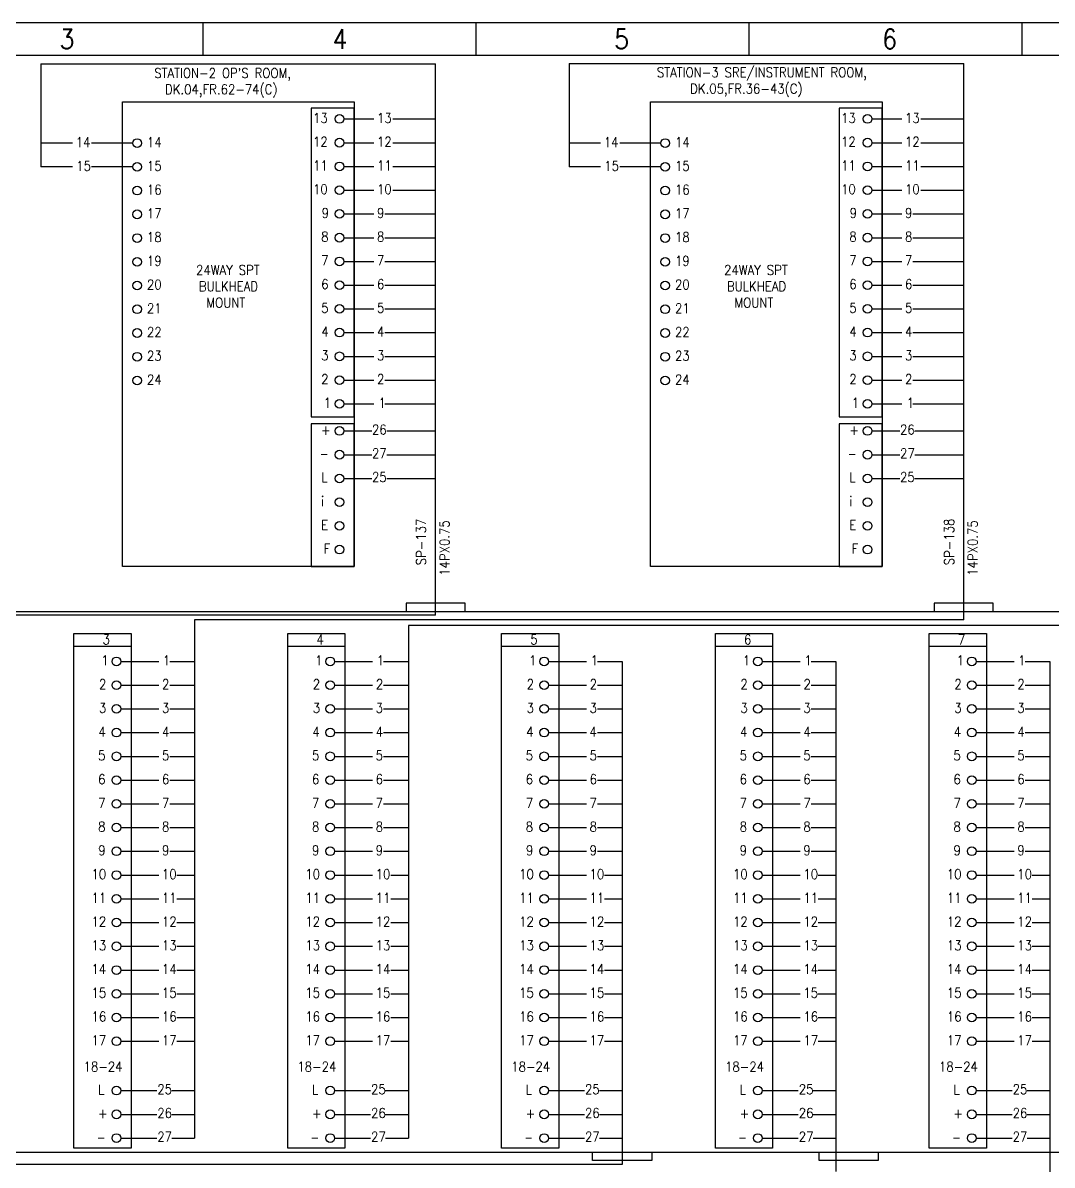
# Model space of a CAD drawing. Header units: inches. Extents: x 36 to 5114, y 9 to 306.
# Drawn here: x 4349.7 to 4508.1, y 113.2 to 288.8 of the extents above; entities that cross this region are included whole.
import ezdxf

# ---------------------------------------------------------------- set-up
doc = ezdxf.new("R2010")
doc.units = ezdxf.units.IN
doc.header["$MEASUREMENT"] = 0
doc.layers.add('Border', color=6, linetype='Continuous')
doc.layers.add('TITLE', color=7, linetype='Continuous')
doc.layers.add('CON-050', color=3, linetype='Continuous', lineweight=50)
doc.styles.add('ROMANS', font='simplex.shx', dxfattribs={"width": 0.88})

# ---------------------------------------------------------------- blocks, each defined once
blk = doc.blocks.new('A3_BORDER')
at = {"linetype": 'Continuous'}
for p, q in [((173, 264.65), (173, 259.65)), ((215, 264.65), (215, 259.65)), ((257, 264.65), (257, 259.65))]:
    blk.add_line(p, q, dxfattribs=at)
at = {"layer": 'Border', "color": 7}
blk.add_lwpolyline([(0, 2.15), (384, 2.15), (384, 264.65), (0, 264.65)], close=True, dxfattribs=at)
at = {"layer": 'Border', "color": 6}
blk.add_lwpolyline([(5, 7.15), (379, 7.15), (379, 259.65), (5, 259.65)], close=True, dxfattribs=at)
at = {"layer": 'TITLE', "color": 7}
blk.add_line((131, 264.65), (131, 259.75), dxfattribs=at)
at = {"layer": 'TITLE', "color": 7, "style": 'ROMANS', "width": 0.88}
for s, p in [('3', (108.96, 260.65)), ('4', (150.96, 260.65)), ('5', (194.28, 260.65)), ('6', (235.51, 260.65))]:
    blk.add_text(s, height=3, dxfattribs=at).set_placement(p)

msp = doc.modelspace()

# ---------------------------------------------------------------- linework, layer by layer
for p, q in [((4352.51, 282.52), (4352.51, 266.7)), ((4352.51, 282.52), (4413.22, 282.52)), ((4413.22, 197.76), (4413.22, 282.52)), ((4433.74, 282.58), (4433.74, 266.7)), ((4433.74, 282.58), (4494.45, 282.58)), ((4494.45, 197.05), (4494.45, 282.58)), ((4413.22, 197.76), (4343.23, 197.76)), ((4494.45, 197.05), (4376.12, 197.05)), ((4376.12, 197.05), (4376.12, 117.34)), ((4409.02, 196.14), (4409.02, 117.34)), ((4573.64, 196.14), (4409.02, 196.14)), ((4357.58, 192.99), (4366.37, 192.99)), ((4390.47, 192.99), (4399.27, 192.99)), ((4423.36, 192.99), (4432.16, 192.99)), ((4456.26, 192.99), (4465.05, 192.99)), ((4489.15, 192.99), (4497.95, 192.99)), ((4441.91, 190.64), (4441.91, 113.26)), ((4474.8, 190.64), (4474.8, 112.19)), ((4507.69, 190.64), (4507.69, 43.96)), ((4441.91, 113.26), (4337.04, 113.26))]:
    msp.add_line(p, q)
for points in [[(4365.04, 276.69), (4400.69, 276.69), (4400.69, 205.22), (4365.04, 205.22)], [(4446.27, 276.69), (4481.92, 276.69), (4481.92, 205.22), (4446.27, 205.22)], [(4400.69, 275.72), (4394.07, 275.72), (4394.07, 228.25), (4400.69, 228.25)], [(4481.92, 275.72), (4475.3, 275.72), (4475.3, 228.25), (4481.92, 228.25)], [(4400.69, 227.17), (4394.07, 227.17), (4394.07, 205.22), (4400.69, 205.22)], [(4481.92, 227.17), (4475.3, 227.17), (4475.3, 205.22), (4481.92, 205.22)], [(4357.58, 194.91), (4366.37, 194.91), (4366.37, 115.77), (4357.58, 115.77)], [(4390.48, 194.91), (4399.27, 194.91), (4399.27, 115.77), (4390.47, 115.77)], [(4423.36, 194.91), (4432.16, 194.91), (4432.16, 115.77), (4423.36, 115.77)], [(4456.26, 194.91), (4465.05, 194.91), (4465.05, 115.77), (4456.26, 115.77)], [(4489.15, 194.91), (4497.95, 194.91), (4497.95, 115.77), (4489.15, 115.77)]]:
    msp.add_lwpolyline(points, close=True)
for points in [[(4417.77, 198.33), (4417.77, 199.59), (4408.67, 199.59), (4408.67, 198.33)], [(4499, 198.33), (4499, 199.59), (4489.9, 199.59), (4489.9, 198.33)], [(4607.48, 115.14), (4267.21, 115.14), (4267.21, 198.33), (4608, 198.33)], [(4446.46, 115.14), (4446.46, 113.88), (4437.36, 113.88), (4437.36, 115.14)], [(4481.29, 115.14), (4481.29, 113.88), (4472.19, 113.88), (4472.19, 115.14)]]:
    msp.add_lwpolyline(points)
for centre in [(4398.43, 274.06), (4479.66, 274.06), (4367.3, 270.35), (4398.43, 270.41), (4448.53, 270.35), (4479.66, 270.41), (4367.3, 266.7), (4398.43, 266.76), (4448.53, 266.7), (4479.66, 266.76), (4367.3, 263.04), (4398.43, 263.11), (4448.53, 263.04), (4479.66, 263.11), (4367.3, 259.39), (4398.43, 259.46), (4448.53, 259.39), (4479.66, 259.46), (4398.43, 255.8), (4479.66, 255.8), (4367.3, 255.74), (4448.53, 255.74), (4367.3, 252.09), (4398.43, 252.15), (4448.53, 252.09), (4479.66, 252.15), (4367.3, 248.44), (4398.43, 248.5), (4448.53, 248.44), (4479.66, 248.5), (4367.3, 244.79), (4398.43, 244.85), (4448.53, 244.79), (4479.66, 244.85), (4367.3, 241.14), (4398.43, 241.2), (4448.53, 241.14), (4479.66, 241.2), (4367.3, 237.49), (4398.43, 237.55), (4448.53, 237.49), (4479.66, 237.55), (4367.3, 233.84), (4398.43, 233.9), (4448.53, 233.84), (4479.66, 233.9), (4398.43, 230.25), (4479.66, 230.25), (4398.43, 226.08), (4479.66, 226.08), (4398.43, 222.43), (4479.66, 222.43), (4398.43, 218.78), (4479.66, 218.78), (4398.43, 215.13), (4479.66, 215.13), (4398.43, 211.48), (4479.66, 211.48), (4398.43, 207.83), (4479.66, 207.83), (4364.11, 190.64), (4397.01, 190.64), (4429.9, 190.64), (4462.79, 190.64), (4495.68, 190.64), (4364.11, 186.99), (4397.01, 186.99), (4429.9, 186.99), (4462.79, 186.99), (4495.68, 186.99), (4364.11, 183.34), (4397.01, 183.34), (4429.9, 183.34), (4462.79, 183.34), (4495.68, 183.34), (4364.11, 179.69), (4397.01, 179.69), (4429.9, 179.69), (4462.79, 179.69), (4495.68, 179.69), (4364.11, 176.04), (4397.01, 176.04), (4429.9, 176.04), (4462.79, 176.04), (4495.68, 176.04), (4364.11, 172.39), (4397.01, 172.39), (4429.9, 172.39), (4462.79, 172.39), (4495.68, 172.39), (4364.11, 168.74), (4397.01, 168.74), (4429.9, 168.74), (4462.79, 168.74), (4495.68, 168.74), (4364.11, 165.09), (4397.01, 165.09), (4429.9, 165.09), (4462.79, 165.09), (4495.68, 165.09), (4364.11, 161.44), (4397.01, 161.44), (4429.9, 161.44), (4462.79, 161.44), (4495.68, 161.44), (4364.11, 157.79), (4397.01, 157.79), (4429.9, 157.79), (4462.79, 157.79), (4495.68, 157.79), (4364.11, 154.13), (4397.01, 154.13), (4429.9, 154.13), (4462.79, 154.13), (4495.68, 154.13), (4364.11, 150.48), (4397.01, 150.48), (4429.9, 150.48), (4462.79, 150.48), (4495.68, 150.48), (4364.11, 146.83), (4397.01, 146.83), (4429.9, 146.83), (4462.79, 146.83), (4495.68, 146.83), (4364.11, 143.18), (4397.01, 143.18), (4429.9, 143.18), (4462.79, 143.18), (4495.68, 143.18), (4364.11, 139.53), (4397.01, 139.53), (4429.9, 139.53), (4462.79, 139.53), (4495.68, 139.53), (4364.11, 135.88), (4397.01, 135.88), (4429.9, 135.88), (4462.79, 135.88), (4495.68, 135.88), (4364.11, 132.23), (4397.01, 132.23), (4429.9, 132.23), (4462.79, 132.23), (4495.68, 132.23), (4364.11, 124.64), (4397.01, 124.64), (4429.9, 124.64), (4462.79, 124.64), (4495.68, 124.64), (4364.11, 120.99), (4397.01, 120.99), (4429.9, 120.99), (4462.79, 120.99), (4495.68, 120.99), (4364.11, 117.34), (4397.01, 117.34), (4429.9, 117.34), (4462.79, 117.34), (4495.68, 117.34)]:
    msp.add_circle(centre, 0.671)
at = {"layer": 'CON-050', "color": 0, "lineweight": 25, "ltscale": 0.1}
for p, q in [((4399.1, 274.06), (4403.7, 274.06)), ((4406.63, 274.06), (4413.22, 274.06)), ((4480.33, 274.06), (4484.93, 274.06)), ((4487.86, 274.06), (4494.45, 274.06)), ((4357.36, 270.35), (4352.51, 270.35)), ((4366.63, 270.35), (4360.3, 270.35)), ((4399.1, 270.41), (4403.7, 270.41)), ((4406.63, 270.41), (4413.22, 270.41)), ((4438.59, 270.35), (4433.74, 270.35)), ((4447.86, 270.35), (4441.53, 270.35)), ((4480.33, 270.41), (4484.93, 270.41)), ((4487.86, 270.41), (4494.45, 270.41)), ((4357.36, 266.7), (4352.51, 266.7)), ((4366.63, 266.7), (4360.3, 266.7)), ((4399.1, 266.76), (4403.7, 266.76)), ((4406.63, 266.76), (4413.22, 266.76)), ((4438.59, 266.7), (4433.74, 266.7)), ((4447.86, 266.7), (4441.53, 266.7)), ((4480.33, 266.76), (4484.93, 266.76)), ((4487.86, 266.76), (4494.45, 266.76)), ((4399.1, 263.11), (4403.7, 263.11)), ((4406.63, 263.11), (4413.22, 263.11)), ((4480.33, 263.11), (4484.93, 263.11)), ((4487.86, 263.11), (4494.45, 263.11)), ((4399.1, 259.46), (4403.7, 259.46)), ((4405.4, 259.46), (4413.22, 259.46)), ((4480.33, 259.46), (4484.93, 259.46)), ((4486.62, 259.46), (4494.45, 259.46)), ((4399.1, 255.8), (4403.7, 255.8)), ((4405.4, 255.8), (4413.22, 255.8)), ((4480.33, 255.8), (4484.93, 255.8)), ((4486.62, 255.8), (4494.45, 255.8)), ((4399.1, 252.15), (4403.7, 252.15)), ((4405.4, 252.15), (4413.22, 252.15)), ((4480.33, 252.15), (4484.93, 252.15)), ((4486.62, 252.15), (4494.45, 252.15)), ((4399.1, 248.5), (4403.7, 248.5)), ((4405.4, 248.5), (4413.22, 248.5)), ((4480.33, 248.5), (4484.93, 248.5)), ((4486.62, 248.5), (4494.45, 248.5)), ((4399.1, 244.85), (4403.7, 244.85)), ((4405.4, 244.85), (4413.22, 244.85)), ((4480.33, 244.85), (4484.93, 244.85)), ((4486.62, 244.85), (4494.45, 244.85)), ((4399.1, 241.2), (4403.7, 241.2)), ((4405.4, 241.2), (4413.22, 241.2)), ((4480.33, 241.2), (4484.93, 241.2)), ((4486.62, 241.2), (4494.45, 241.2)), ((4399.1, 237.55), (4403.7, 237.55)), ((4405.4, 237.55), (4413.22, 237.55)), ((4480.33, 237.55), (4484.93, 237.55)), ((4486.62, 237.55), (4494.45, 237.55)), ((4399.1, 233.9), (4403.7, 233.9)), ((4405.4, 233.9), (4413.22, 233.9)), ((4480.33, 233.9), (4484.93, 233.9)), ((4486.62, 233.9), (4494.45, 233.9)), ((4399.1, 230.25), (4403.7, 230.25)), ((4405.4, 230.25), (4413.22, 230.25)), ((4480.33, 230.25), (4484.93, 230.25)), ((4486.62, 230.25), (4494.45, 230.25)), ((4399.1, 226.08), (4403.39, 226.08)), ((4405.7, 226.08), (4413.22, 226.08)), ((4480.33, 226.08), (4484.62, 226.08)), ((4486.93, 226.08), (4494.45, 226.08)), ((4399.1, 222.43), (4403.39, 222.43)), ((4405.7, 222.43), (4413.22, 222.43)), ((4480.33, 222.43), (4484.62, 222.43)), ((4486.93, 222.43), (4494.45, 222.43)), ((4399.1, 218.78), (4403.39, 218.78)), ((4405.7, 218.78), (4413.22, 218.78)), ((4480.33, 218.78), (4484.62, 218.78)), ((4486.93, 218.78), (4494.45, 218.78)), ((4364.78, 190.64), (4370.62, 190.64)), ((4372.32, 190.64), (4376.12, 190.64)), ((4397.68, 190.64), (4403.52, 190.64)), ((4405.22, 190.64), (4409.02, 190.64)), ((4430.57, 190.64), (4436.41, 190.64)), ((4438.11, 190.64), (4441.91, 190.64)), ((4463.46, 190.64), (4469.3, 190.64)), ((4471, 190.64), (4474.8, 190.64)), ((4496.36, 190.64), (4502.2, 190.64)), ((4503.89, 190.64), (4507.69, 190.64)), ((4364.78, 186.99), (4370.62, 186.99)), ((4372.32, 186.99), (4376.12, 186.99)), ((4397.68, 186.99), (4403.52, 186.99)), ((4405.22, 186.99), (4409.02, 186.99)), ((4430.57, 186.99), (4436.41, 186.99)), ((4438.11, 186.99), (4441.91, 186.99)), ((4463.46, 186.99), (4469.3, 186.99)), ((4471, 186.99), (4474.8, 186.99)), ((4496.36, 186.99), (4502.2, 186.99)), ((4503.89, 186.99), (4507.69, 186.99)), ((4364.78, 183.34), (4370.62, 183.34)), ((4372.32, 183.34), (4376.12, 183.34)), ((4397.68, 183.34), (4403.52, 183.34)), ((4405.22, 183.34), (4409.02, 183.34)), ((4430.57, 183.34), (4436.41, 183.34)), ((4438.11, 183.34), (4441.91, 183.34)), ((4463.46, 183.34), (4469.3, 183.34)), ((4471, 183.34), (4474.8, 183.34)), ((4496.36, 183.34), (4502.2, 183.34)), ((4503.89, 183.34), (4507.69, 183.34)), ((4364.78, 179.69), (4370.62, 179.69)), ((4372.32, 179.69), (4376.12, 179.69)), ((4397.68, 179.69), (4403.52, 179.69)), ((4405.22, 179.69), (4409.02, 179.69)), ((4430.57, 179.69), (4436.41, 179.69)), ((4438.11, 179.69), (4441.91, 179.69)), ((4463.46, 179.69), (4469.3, 179.69)), ((4471, 179.69), (4474.8, 179.69)), ((4496.36, 179.69), (4502.2, 179.69)), ((4503.89, 179.69), (4507.69, 179.69)), ((4364.78, 176.04), (4370.62, 176.04)), ((4372.32, 176.04), (4376.12, 176.04)), ((4397.68, 176.04), (4403.52, 176.04)), ((4405.22, 176.04), (4409.02, 176.04)), ((4430.57, 176.04), (4436.41, 176.04)), ((4438.11, 176.04), (4441.91, 176.04)), ((4463.46, 176.04), (4469.3, 176.04)), ((4471, 176.04), (4474.8, 176.04)), ((4496.36, 176.04), (4502.2, 176.04)), ((4503.89, 176.04), (4507.69, 176.04)), ((4364.78, 172.39), (4370.62, 172.39)), ((4372.32, 172.39), (4376.12, 172.39)), ((4397.68, 172.39), (4403.52, 172.39)), ((4405.22, 172.39), (4409.02, 172.39)), ((4430.57, 172.39), (4436.41, 172.39)), ((4438.11, 172.39), (4441.91, 172.39)), ((4463.46, 172.39), (4469.3, 172.39)), ((4471, 172.39), (4474.8, 172.39)), ((4496.36, 172.39), (4502.2, 172.39)), ((4503.89, 172.39), (4507.69, 172.39)), ((4364.78, 168.74), (4370.62, 168.74)), ((4372.32, 168.74), (4376.12, 168.74)), ((4397.68, 168.74), (4403.52, 168.74)), ((4405.22, 168.74), (4409.02, 168.74)), ((4430.57, 168.74), (4436.41, 168.74)), ((4438.11, 168.74), (4441.91, 168.74)), ((4463.46, 168.74), (4469.3, 168.74)), ((4471, 168.74), (4474.8, 168.74)), ((4496.36, 168.74), (4502.2, 168.74)), ((4503.89, 168.74), (4507.69, 168.74)), ((4364.78, 165.09), (4370.62, 165.09)), ((4372.32, 165.09), (4376.12, 165.09)), ((4397.68, 165.09), (4403.52, 165.09)), ((4405.22, 165.09), (4409.02, 165.09)), ((4430.57, 165.09), (4436.41, 165.09)), ((4438.11, 165.09), (4441.91, 165.09)), ((4463.46, 165.09), (4469.3, 165.09)), ((4471, 165.09), (4474.8, 165.09)), ((4496.36, 165.09), (4502.2, 165.09)), ((4503.89, 165.09), (4507.69, 165.09)), ((4364.78, 161.44), (4370.62, 161.44)), ((4372.32, 161.44), (4376.12, 161.44)), ((4397.68, 161.44), (4403.52, 161.44)), ((4405.22, 161.44), (4409.02, 161.44)), ((4430.57, 161.44), (4436.41, 161.44)), ((4438.11, 161.44), (4441.91, 161.44)), ((4463.46, 161.44), (4469.3, 161.44)), ((4471, 161.44), (4474.8, 161.44)), ((4496.36, 161.44), (4502.2, 161.44)), ((4503.89, 161.44), (4507.69, 161.44)), ((4364.78, 157.79), (4370.62, 157.79)), ((4373.4, 157.79), (4376.12, 157.79)), ((4397.68, 157.79), (4403.52, 157.79)), ((4406.3, 157.79), (4409.02, 157.79)), ((4430.57, 157.79), (4436.41, 157.79)), ((4439.19, 157.79), (4441.91, 157.79)), ((4463.46, 157.79), (4469.3, 157.79)), ((4472.08, 157.79), (4474.8, 157.79)), ((4496.36, 157.79), (4502.2, 157.79)), ((4504.98, 157.79), (4507.69, 157.79)), ((4364.78, 154.13), (4370.62, 154.13)), ((4373.4, 154.13), (4376.12, 154.13)), ((4397.68, 154.13), (4403.52, 154.13)), ((4406.3, 154.13), (4409.02, 154.13)), ((4430.57, 154.13), (4436.41, 154.13)), ((4439.19, 154.13), (4441.91, 154.13)), ((4463.46, 154.13), (4469.3, 154.13)), ((4472.08, 154.13), (4474.8, 154.13)), ((4496.36, 154.13), (4502.2, 154.13)), ((4504.98, 154.13), (4507.69, 154.13)), ((4364.78, 150.48), (4370.62, 150.48)), ((4373.4, 150.48), (4376.12, 150.48)), ((4397.68, 150.48), (4403.52, 150.48)), ((4406.3, 150.48), (4409.02, 150.48)), ((4430.57, 150.48), (4436.41, 150.48)), ((4439.19, 150.48), (4441.91, 150.48)), ((4463.46, 150.48), (4469.3, 150.48)), ((4472.08, 150.48), (4474.8, 150.48)), ((4496.36, 150.48), (4502.2, 150.48)), ((4504.98, 150.48), (4507.69, 150.48)), ((4364.78, 146.83), (4370.62, 146.83)), ((4373.4, 146.83), (4376.12, 146.83)), ((4397.68, 146.83), (4403.52, 146.83)), ((4406.3, 146.83), (4409.02, 146.83)), ((4430.57, 146.83), (4436.41, 146.83)), ((4439.19, 146.83), (4441.91, 146.83)), ((4463.46, 146.83), (4469.3, 146.83)), ((4472.08, 146.83), (4474.8, 146.83)), ((4496.36, 146.83), (4502.2, 146.83)), ((4504.98, 146.83), (4507.69, 146.83)), ((4364.78, 143.18), (4370.62, 143.18)), ((4373.4, 143.18), (4376.12, 143.18)), ((4397.68, 143.18), (4403.52, 143.18)), ((4406.3, 143.18), (4409.02, 143.18)), ((4430.57, 143.18), (4436.41, 143.18)), ((4439.19, 143.18), (4441.91, 143.18)), ((4463.46, 143.18), (4469.3, 143.18)), ((4472.08, 143.18), (4474.8, 143.18)), ((4496.36, 143.18), (4502.2, 143.18)), ((4504.98, 143.18), (4507.69, 143.18)), ((4364.78, 139.53), (4370.62, 139.53)), ((4373.4, 139.53), (4376.12, 139.53)), ((4397.68, 139.53), (4403.52, 139.53)), ((4406.3, 139.53), (4409.02, 139.53)), ((4430.57, 139.53), (4436.41, 139.53)), ((4439.19, 139.53), (4441.91, 139.53)), ((4463.46, 139.53), (4469.3, 139.53)), ((4472.08, 139.53), (4474.8, 139.53)), ((4496.36, 139.53), (4502.2, 139.53)), ((4504.98, 139.53), (4507.69, 139.53)), ((4364.78, 135.88), (4370.62, 135.88)), ((4373.4, 135.88), (4376.12, 135.88)), ((4397.68, 135.88), (4403.52, 135.88)), ((4406.3, 135.88), (4409.02, 135.88)), ((4430.57, 135.88), (4436.41, 135.88)), ((4439.19, 135.88), (4441.91, 135.88)), ((4463.46, 135.88), (4469.3, 135.88)), ((4472.08, 135.88), (4474.8, 135.88)), ((4496.36, 135.88), (4502.2, 135.88)), ((4504.98, 135.88), (4507.69, 135.88)), ((4364.78, 132.23), (4370.62, 132.23)), ((4373.4, 132.23), (4376.12, 132.23)), ((4397.68, 132.23), (4403.52, 132.23)), ((4406.3, 132.23), (4409.02, 132.23)), ((4430.57, 132.23), (4436.41, 132.23)), ((4439.19, 132.23), (4441.91, 132.23)), ((4463.46, 132.23), (4469.3, 132.23)), ((4472.08, 132.23), (4474.8, 132.23)), ((4496.36, 132.23), (4502.2, 132.23)), ((4504.98, 132.23), (4507.69, 132.23)), ((4364.78, 124.64), (4370.32, 124.64)), ((4372.63, 124.64), (4376.12, 124.64)), ((4397.68, 124.64), (4403.21, 124.64)), ((4405.52, 124.64), (4409.02, 124.64)), ((4430.57, 124.64), (4436.1, 124.64)), ((4438.41, 124.64), (4441.91, 124.64)), ((4463.46, 124.64), (4469, 124.64)), ((4471.31, 124.64), (4474.8, 124.64)), ((4496.36, 124.64), (4501.89, 124.64)), ((4504.2, 124.64), (4507.69, 124.64)), ((4364.78, 120.99), (4370.32, 120.99)), ((4372.63, 120.99), (4376.12, 120.99)), ((4397.68, 120.99), (4403.21, 120.99)), ((4405.52, 120.99), (4409.02, 120.99)), ((4430.57, 120.99), (4436.1, 120.99)), ((4438.41, 120.99), (4441.91, 120.99)), ((4463.46, 120.99), (4469, 120.99)), ((4471.31, 120.99), (4474.8, 120.99)), ((4496.36, 120.99), (4501.89, 120.99)), ((4504.2, 120.99), (4507.69, 120.99)), ((4364.78, 117.34), (4370.32, 117.34)), ((4372.63, 117.34), (4376.12, 117.34)), ((4397.68, 117.34), (4403.21, 117.34)), ((4405.52, 117.34), (4409.02, 117.34)), ((4430.57, 117.34), (4436.1, 117.34)), ((4438.41, 117.34), (4441.91, 117.34)), ((4463.46, 117.34), (4469, 117.34)), ((4471.31, 117.34), (4474.8, 117.34)), ((4496.36, 117.34), (4501.89, 117.34)), ((4504.2, 117.34), (4507.69, 117.34))]:
    msp.add_line(p, q, dxfattribs=at)

# ---------------------------------------------------------------- block references
at = {"linetype": 'Continuous'}
msp.add_blockref('A3_BORDER', (4246.41, 24.19), dxfattribs=at)

# ---------------------------------------------------------------- texts
at = {"layer": 'CON-050', "color": 0, "lineweight": 25, "char_height": 1.5, "attachment_point": 1, "style": 'ROMANS'}
for s, width, insert in [("{\\Fromans|c0;\\W2.0793; \\W0.88;STATION-2 OP'S ROOM,\\P{\\W3.69261; }DK.04,FR.62-74(C)}", 29.8093, (4367.79, 281.86)), ('{\\Fromans|c0; STATION-3 SRE/INSTRUMENT ROOM,\\P{\\W5.85071; }DK.05,FR.36-43(C)}', 36.2836, (4446.34, 281.97)), ('{\\Fromans|c0;13}', 2.3407, (4394.36, 274.95)), ('{\\Fromans|c0;13}', 1.0836, (4404.2, 274.95)), ('{\\Fromans|c0;13}', 2.3407, (4475.58, 274.95)), ('{\\Fromans|c0;13}', 1.0836, (4485.42, 274.95)), ('{\\Fromans|c0;14}', 1.0836, (4357.86, 271.24)), ('{\\Fromans|c0;14}', 2.3407, (4368.8, 271.24)), ('{\\Fromans|c0;12}', 2.3407, (4394.36, 271.3)), ('{\\Fromans|c0;12}', 1.0836, (4404.2, 271.3)), ('{\\Fromans|c0;14}', 1.0836, (4439.09, 271.24)), ('{\\Fromans|c0;14}', 2.3407, (4450.03, 271.24)), ('{\\Fromans|c0;12}', 2.3407, (4475.58, 271.3)), ('{\\Fromans|c0;12}', 1.0836, (4485.42, 271.3)), ('{\\Fromans|c0;15}', 1.5, (4357.93, 267.59)), ('{\\Fromans|c0;15}', 2.3407, (4368.8, 267.59)), ('{\\Fromans|c0;11}', 2.3407, (4394.36, 267.65)), ('{\\Fromans|c0;11}', 1.0836, (4404.2, 267.65)), ('{\\Fromans|c0;15}', 1.5, (4439.15, 267.59)), ('{\\Fromans|c0;15}', 2.3407, (4450.03, 267.59)), ('{\\Fromans|c0;11}', 2.3407, (4475.58, 267.65)), ('{\\Fromans|c0;11}', 1.0836, (4485.42, 267.65)), ('{\\Fromans|c0;16}', 2.3407, (4368.8, 263.94)), ('{\\Fromans|c0;10}', 2.3407, (4394.36, 264)), ('{\\Fromans|c0;10}', 1.0836, (4404.2, 264)), ('{\\Fromans|c0;16}', 2.3407, (4450.03, 263.94)), ('{\\Fromans|c0;10}', 2.3407, (4475.58, 264)), ('{\\Fromans|c0;10}', 1.0836, (4485.42, 264)), ('{\\Fromans|c0;17}', 2.3407, (4368.8, 260.29)), ('{\\Fromans|c0;9}', 1.0207, (4395.68, 260.35)), ('{\\Fromans|c0;9}', 1.0836, (4404.2, 260.35)), ('{\\Fromans|c0;17}', 2.3407, (4450.03, 260.29)), ('{\\Fromans|c0;9}', 1.0207, (4476.9, 260.35)), ('{\\Fromans|c0;9}', 1.0836, (4485.42, 260.35)), ('{\\Fromans|c0;18}', 2.3407, (4368.8, 256.64)), ('{\\Fromans|c0;8}', 1.0836, (4395.61, 256.7)), ('{\\Fromans|c0;8}', 1.0836, (4404.2, 256.7)), ('{\\Fromans|c0;18}', 2.3407, (4450.03, 256.64)), ('{\\Fromans|c0;8}', 1.0836, (4476.84, 256.7)), ('{\\Fromans|c0;8}', 1.0836, (4485.42, 256.7)), ('{\\Fromans|c0;19}', 2.3407, (4368.8, 252.99)), ('{\\Fromans|c0;7}', 1.0836, (4395.61, 253.05)), ('{\\Fromans|c0;7}', 1.0836, (4404.2, 253.05)), ('{\\Fromans|c0;19}', 2.3407, (4450.03, 252.99)), ('{\\Fromans|c0;7}', 1.0836, (4476.84, 253.05)), ('{\\Fromans|c0;7}', 1.0836, (4485.42, 253.05)), ('{\\Fromans|c0;\\W1.3057; \\W0.88;24WAY SPT\\P{\\W1.72476; }BULKHEAD \\P{\\W2.83523; }MOUNT}', 14.8543, (4375.02, 251.57)), ('{\\Fromans|c0;\\W1.3057; \\W0.88;24WAY SPT\\P{\\W1.72476; }BULKHEAD \\P{\\W2.83523; }MOUNT}', 14.8543, (4456.25, 251.57)), ('{\\Fromans|c0;20}', 2.3407, (4368.8, 249.34)), ('{\\Fromans|c0;6}', 1.0836, (4395.61, 249.4)), ('{\\Fromans|c0;6}', 1.0836, (4404.2, 249.4)), ('{\\Fromans|c0;20}', 2.3407, (4450.03, 249.34)), ('{\\Fromans|c0;6}', 1.0836, (4476.84, 249.4)), ('{\\Fromans|c0;6}', 1.0836, (4485.42, 249.4)), ('{\\Fromans|c0;21}', 2.3407, (4368.8, 245.69)), ('{\\Fromans|c0;5}', 1.0836, (4395.61, 245.75)), ('{\\Fromans|c0;5}', 1.0836, (4404.2, 245.75)), ('{\\Fromans|c0;21}', 2.3407, (4450.03, 245.69)), ('{\\Fromans|c0;5}', 1.0836, (4476.84, 245.75)), ('{\\Fromans|c0;5}', 1.0836, (4485.42, 245.75)), ('{\\Fromans|c0;22}', 2.3407, (4368.8, 242.04)), ('{\\Fromans|c0;4}', 1.1464, (4395.63, 242.1)), ('{\\Fromans|c0;4}', 1.0836, (4404.2, 242.1)), ('{\\Fromans|c0;22}', 2.3407, (4450.03, 242.04)), ('{\\Fromans|c0;4}', 1.1464, (4476.85, 242.1)), ('{\\Fromans|c0;4}', 1.0836, (4485.42, 242.1)), ('{\\Fromans|c0;23}', 2.3407, (4368.8, 238.39)), ('{\\Fromans|c0;3}', 1.0836, (4395.61, 238.45)), ('{\\Fromans|c0;3}', 1.0836, (4404.2, 238.45)), ('{\\Fromans|c0;23}', 2.3407, (4450.03, 238.39)), ('{\\Fromans|c0;3}', 1.0836, (4476.84, 238.45)), ('{\\Fromans|c0;3}', 1.0836, (4485.42, 238.45)), ('{\\Fromans|c0;24}', 2.3407, (4368.8, 234.73)), ('{\\Fromans|c0;2}', 1.0836, (4395.61, 234.8)), ('{\\Fromans|c0;2}', 1.0836, (4404.2, 234.8)), ('{\\Fromans|c0;24}', 2.3407, (4450.03, 234.73)), ('{\\Fromans|c0;2}', 1.0836, (4476.84, 234.8)), ('{\\Fromans|c0;2}', 1.0836, (4485.42, 234.8)), ('{\\Fromans|c0;1}', 0.7064, (4395.99, 231.15)), ('{\\Fromans|c0;1}', 0.7064, (4404.44, 231.15)), ('{\\Fromans|c0;1}', 0.7064, (4477.22, 231.15)), ('{\\Fromans|c0;1}', 0.7064, (4485.67, 231.15)), ('{\\Fromans|c0;+}', 1.3979, (4395.61, 226.98)), ('{\\Fromans|c0;26}', 1.9636, (4403.43, 227.04)), ('{\\Fromans|c0;+}', 1.3979, (4476.84, 226.98)), ('{\\Fromans|c0;26}', 1.9636, (4484.66, 227.04)), ('{\\Fromans|c0;27}', 1.9636, (4403.43, 223.39)), ('{\\Fromans|c0;27}', 1.9636, (4484.66, 223.39)), ('{\\Fromans|c0; _}', 1.3979, (4395.61, 224.08)), ('{\\Fromans|c0; _}', 1.3979, (4476.84, 224.08)), ('{\\Fromans|c0;L}', 1.1464, (4395.63, 219.68)), ('{\\Fromans|c0;25}', 1.9636, (4403.43, 219.74)), ('{\\Fromans|c0;L}', 1.1464, (4476.85, 219.68)), ('{\\Fromans|c0;25}', 1.9636, (4484.66, 219.74)), ('{\\Fromans|c0;i}', 0.3293, (4395.61, 216.02)), ('{\\Fromans|c0;i}', 0.3293, (4476.84, 216.02)), ('{\\Fromans|c0;E}', 1.5, (4395.61, 212.37)), ('{\\Fromans|c0;E}', 1.5, (4476.84, 212.37)), ('{\\Fromans|c0;F}', 0.7064, (4395.99, 208.72)), ('{\\Fromans|c0;F}', 0.7064, (4477.22, 208.72)), ('{\\Fromans|c0;3}', 0.9419, (4361.98, 194.76)), ('{\\Fromans|c0;4}', 0.9419, (4394.88, 194.76)), ('{\\Fromans|c0;5}', 0.9419, (4427.77, 194.76)), ('{\\Fromans|c0;6}', 0.9419, (4460.66, 194.76)), ('{\\Fromans|c0;7}', 0.9419, (4493.55, 194.76)), ('{\\Fromans|c0;1}', 0.7064, (4361.8, 191.54)), ('{\\Fromans|c0;1}', 0.7064, (4371.27, 191.54)), ('{\\Fromans|c0;1}', 0.7064, (4394.69, 191.54)), ('{\\Fromans|c0;1}', 0.7064, (4404.16, 191.54)), ('{\\Fromans|c0;1}', 0.7064, (4427.59, 191.54)), ('{\\Fromans|c0;1}', 0.7064, (4437.06, 191.54)), ('{\\Fromans|c0;1}', 0.7064, (4460.48, 191.54)), ('{\\Fromans|c0;1}', 0.7064, (4469.95, 191.54)), ('{\\Fromans|c0;1}', 0.7064, (4493.37, 191.54)), ('{\\Fromans|c0;1}', 0.7064, (4502.84, 191.54)), ('{\\Fromans|c0;2}', 1.0836, (4361.42, 187.89)), ('{\\Fromans|c0;2}', 1.0836, (4371.12, 187.89)), ('{\\Fromans|c0;2}', 1.0836, (4394.32, 187.89)), ('{\\Fromans|c0;2}', 1.0836, (4404.02, 187.89)), ('{\\Fromans|c0;2}', 1.0836, (4427.21, 187.89)), ('{\\Fromans|c0;2}', 1.0836, (4436.91, 187.89)), ('{\\Fromans|c0;2}', 1.0836, (4460.1, 187.89)), ('{\\Fromans|c0;2}', 1.0836, (4469.8, 187.89)), ('{\\Fromans|c0;2}', 1.0836, (4493, 187.89)), ('{\\Fromans|c0;2}', 1.0836, (4502.7, 187.89)), ('{\\Fromans|c0;3}', 1.0836, (4361.42, 184.24)), ('{\\Fromans|c0;3}', 0.7064, (4371.11, 184.24)), ('{\\Fromans|c0;3}', 1.0836, (4394.32, 184.24)), ('{\\Fromans|c0;3}', 0.7064, (4404, 184.24)), ('{\\Fromans|c0;3}', 1.0836, (4427.21, 184.24)), ('{\\Fromans|c0;3}', 0.7064, (4436.89, 184.24)), ('{\\Fromans|c0;3}', 1.0836, (4460.1, 184.24)), ('{\\Fromans|c0;3}', 0.7064, (4469.79, 184.24)), ('{\\Fromans|c0;3}', 1.0836, (4493, 184.24)), ('{\\Fromans|c0;3}', 0.7064, (4502.68, 184.24)), ('{\\Fromans|c0;4}', 1.1464, (4361.36, 180.58)), ('{\\Fromans|c0;4}', 0.7064, (4371.11, 180.58)), ('{\\Fromans|c0;4}', 1.1464, (4394.25, 180.58)), ('{\\Fromans|c0;4}', 0.7064, (4404, 180.58)), ('{\\Fromans|c0;4}', 1.1464, (4427.15, 180.58)), ('{\\Fromans|c0;4}', 0.7064, (4436.89, 180.58)), ('{\\Fromans|c0;4}', 1.1464, (4460.04, 180.58)), ('{\\Fromans|c0;4}', 0.7064, (4469.79, 180.58)), ('{\\Fromans|c0;4}', 1.1464, (4492.93, 180.58)), ('{\\Fromans|c0;4}', 0.7064, (4502.68, 180.58)), ('{\\Fromans|c0;5}', 1.0836, (4361.3, 176.93)), ('{\\Fromans|c0;5}', 0.7064, (4371.11, 176.93)), ('{\\Fromans|c0;5}', 1.0836, (4394.19, 176.93)), ('{\\Fromans|c0;5}', 0.7064, (4404, 176.93)), ('{\\Fromans|c0;5}', 1.0836, (4427.08, 176.93)), ('{\\Fromans|c0;5}', 0.7064, (4436.89, 176.93)), ('{\\Fromans|c0;5}', 1.0836, (4459.98, 176.93)), ('{\\Fromans|c0;5}', 0.7064, (4469.79, 176.93)), ('{\\Fromans|c0;5}', 1.0836, (4492.87, 176.93)), ('{\\Fromans|c0;5}', 0.7064, (4502.68, 176.93)), ('{\\Fromans|c0;6}', 1.0836, (4361.3, 173.28)), ('{\\Fromans|c0;6}', 0.7064, (4371.11, 173.28)), ('{\\Fromans|c0;6}', 1.0836, (4394.19, 173.28)), ('{\\Fromans|c0;6}', 0.7064, (4404, 173.28)), ('{\\Fromans|c0;6}', 1.0836, (4427.08, 173.28)), ('{\\Fromans|c0;6}', 0.7064, (4436.89, 173.28)), ('{\\Fromans|c0;6}', 1.0836, (4459.98, 173.28)), ('{\\Fromans|c0;6}', 0.7064, (4469.79, 173.28)), ('{\\Fromans|c0;6}', 1.0836, (4492.87, 173.28)), ('{\\Fromans|c0;6}', 0.7064, (4502.68, 173.28)), ('{\\Fromans|c0;7}', 1.0836, (4361.3, 169.63)), ('{\\Fromans|c0;7}', 0.7064, (4371.11, 169.63)), ('{\\Fromans|c0;7}', 1.0836, (4394.19, 169.63)), ('{\\Fromans|c0;7}', 0.7064, (4404, 169.63)), ('{\\Fromans|c0;7}', 1.0836, (4427.08, 169.63)), ('{\\Fromans|c0;7}', 0.7064, (4436.89, 169.63)), ('{\\Fromans|c0;7}', 1.0836, (4459.98, 169.63)), ('{\\Fromans|c0;7}', 0.7064, (4469.79, 169.63)), ('{\\Fromans|c0;7}', 1.0836, (4492.87, 169.63)), ('{\\Fromans|c0;7}', 0.7064, (4502.68, 169.63)), ('{\\Fromans|c0;8}', 1.0836, (4361.3, 165.98)), ('{\\Fromans|c0;8}', 0.7064, (4371.11, 165.98)), ('{\\Fromans|c0;8}', 1.0836, (4394.19, 165.98)), ('{\\Fromans|c0;8}', 0.7064, (4404, 165.98)), ('{\\Fromans|c0;8}', 1.0836, (4427.08, 165.98)), ('{\\Fromans|c0;8}', 0.7064, (4436.89, 165.98)), ('{\\Fromans|c0;8}', 1.0836, (4459.98, 165.98)), ('{\\Fromans|c0;8}', 0.7064, (4469.79, 165.98)), ('{\\Fromans|c0;8}', 1.0836, (4492.87, 165.98)), ('{\\Fromans|c0;8}', 0.7064, (4502.68, 165.98)), ('{\\Fromans|c0;9}', 1.0207, (4361.31, 162.33)), ('{\\Fromans|c0;9}', 0.7064, (4371.11, 162.33)), ('{\\Fromans|c0;9}', 1.0207, (4394.2, 162.33)), ('{\\Fromans|c0;9}', 0.7064, (4404, 162.33)), ('{\\Fromans|c0;9}', 1.0207, (4427.1, 162.33)), ('{\\Fromans|c0;9}', 0.7064, (4436.89, 162.33)), ('{\\Fromans|c0;9}', 1.0207, (4459.99, 162.33)), ('{\\Fromans|c0;9}', 0.7064, (4469.79, 162.33)), ('{\\Fromans|c0;9}', 1.0207, (4492.88, 162.33)), ('{\\Fromans|c0;9}', 0.7064, (4502.68, 162.33)), ('{\\Fromans|c0;10}', 2.0547, (4360.28, 158.68)), ('{\\Fromans|c0;10}', 0.7064, (4371.11, 158.68)), ('{\\Fromans|c0;10}', 2.0547, (4393.17, 158.68)), ('{\\Fromans|c0;10}', 0.7064, (4404, 158.68)), ('{\\Fromans|c0;10}', 2.0547, (4426.06, 158.68)), ('{\\Fromans|c0;10}', 0.7064, (4436.89, 158.68)), ('{\\Fromans|c0;10}', 2.0547, (4458.96, 158.68)), ('{\\Fromans|c0;10}', 0.7064, (4469.79, 158.68)), ('{\\Fromans|c0;10}', 2.0547, (4491.85, 158.68)), ('{\\Fromans|c0;10}', 0.7064, (4502.68, 158.68)), ('{\\Fromans|c0;11}', 1.9636, (4360.28, 155.03)), ('{\\Fromans|c0;11}', 1.5, (4371.11, 155.03)), ('{\\Fromans|c0;11}', 1.9636, (4393.17, 155.03)), ('{\\Fromans|c0;11}', 1.5, (4404, 155.03)), ('{\\Fromans|c0;11}', 1.9636, (4426.06, 155.03)), ('{\\Fromans|c0;11}', 1.5, (4436.89, 155.03)), ('{\\Fromans|c0;11}', 1.9636, (4458.96, 155.03)), ('{\\Fromans|c0;11}', 1.5, (4469.79, 155.03)), ('{\\Fromans|c0;11}', 1.9636, (4491.85, 155.03)), ('{\\Fromans|c0;11}', 1.5, (4502.68, 155.03)), ('{\\Fromans|c0;12}', 2.0547, (4360.28, 151.38)), ('{\\Fromans|c0;12}', 1.5, (4371.11, 151.38)), ('{\\Fromans|c0;12}', 2.0547, (4393.17, 151.38)), ('{\\Fromans|c0;12}', 1.5, (4404, 151.38)), ('{\\Fromans|c0;12}', 2.0547, (4426.06, 151.38)), ('{\\Fromans|c0;12}', 1.5, (4436.89, 151.38)), ('{\\Fromans|c0;12}', 2.0547, (4458.96, 151.38)), ('{\\Fromans|c0;12}', 1.5, (4469.79, 151.38)), ('{\\Fromans|c0;12}', 2.0547, (4491.85, 151.38)), ('{\\Fromans|c0;12}', 1.5, (4502.68, 151.38)), ('{\\Fromans|c0;13}', 2.0547, (4360.28, 147.73)), ('{\\Fromans|c0;13}', 1.5, (4371.11, 147.73)), ('{\\Fromans|c0;13}', 2.0547, (4393.17, 147.73)), ('{\\Fromans|c0;13}', 1.5, (4404, 147.73)), ('{\\Fromans|c0;13}', 2.0547, (4426.06, 147.73)), ('{\\Fromans|c0;13}', 1.5, (4436.89, 147.73)), ('{\\Fromans|c0;13}', 2.0547, (4458.96, 147.73)), ('{\\Fromans|c0;13}', 1.5, (4469.79, 147.73)), ('{\\Fromans|c0;13}', 2.0547, (4491.85, 147.73)), ('{\\Fromans|c0;13}', 1.5, (4502.68, 147.73)), ('{\\Fromans|c0;14}', 2.0547, (4360.28, 144.08)), ('{\\Fromans|c0;14}', 1.5, (4371.11, 144.08)), ('{\\Fromans|c0;14}', 2.0547, (4393.17, 144.08)), ('{\\Fromans|c0;14}', 1.5, (4404, 144.08)), ('{\\Fromans|c0;14}', 2.0547, (4426.06, 144.08)), ('{\\Fromans|c0;14}', 1.5, (4436.89, 144.08)), ('{\\Fromans|c0;14}', 2.0547, (4458.96, 144.08)), ('{\\Fromans|c0;14}', 1.5, (4469.79, 144.08)), ('{\\Fromans|c0;14}', 2.0547, (4491.85, 144.08)), ('{\\Fromans|c0;14}', 1.5, (4502.68, 144.08)), ('{\\Fromans|c0;15}', 2.0547, (4360.28, 140.43)), ('{\\Fromans|c0;15}', 1.5, (4371.11, 140.43)), ('{\\Fromans|c0;15}', 2.0547, (4393.17, 140.43)), ('{\\Fromans|c0;15}', 1.5, (4404, 140.43)), ('{\\Fromans|c0;15}', 2.0547, (4426.06, 140.43)), ('{\\Fromans|c0;15}', 1.5, (4436.89, 140.43)), ('{\\Fromans|c0;15}', 2.0547, (4458.96, 140.43)), ('{\\Fromans|c0;15}', 1.5, (4469.79, 140.43)), ('{\\Fromans|c0;15}', 2.0547, (4491.85, 140.43)), ('{\\Fromans|c0;15}', 1.5, (4502.68, 140.43)), ('{\\Fromans|c0;16}', 2.0547, (4360.28, 136.78)), ('{\\Fromans|c0;16}', 1.5, (4371.11, 136.78)), ('{\\Fromans|c0;16}', 2.0547, (4393.17, 136.78)), ('{\\Fromans|c0;16}', 1.5, (4404, 136.78)), ('{\\Fromans|c0;16}', 2.0547, (4426.06, 136.78)), ('{\\Fromans|c0;16}', 1.5, (4436.89, 136.78)), ('{\\Fromans|c0;16}', 2.0547, (4458.96, 136.78)), ('{\\Fromans|c0;16}', 1.5, (4469.79, 136.78)), ('{\\Fromans|c0;16}', 2.0547, (4491.85, 136.78)), ('{\\Fromans|c0;16}', 1.5, (4502.68, 136.78)), ('{\\Fromans|c0;17}', 2.0547, (4360.28, 133.13)), ('{\\Fromans|c0;17}', 1.5, (4371.11, 133.13)), ('{\\Fromans|c0;17}', 2.0547, (4393.17, 133.13)), ('{\\Fromans|c0;17}', 1.5, (4404, 133.13)), ('{\\Fromans|c0;17}', 2.0547, (4426.06, 133.13)), ('{\\Fromans|c0;17}', 1.5, (4436.89, 133.13)), ('{\\Fromans|c0;17}', 2.0547, (4458.96, 133.13)), ('{\\Fromans|c0;17}', 1.5, (4469.79, 133.13)), ('{\\Fromans|c0;17}', 2.0547, (4491.85, 133.13)), ('{\\Fromans|c0;17}', 1.5, (4502.68, 133.13)), ('{\\Fromans|c0;18-24}', 6.5521, (4359.06, 129.07)), ('{\\Fromans|c0;18-24}', 6.5521, (4391.95, 129.07)), ('{\\Fromans|c0;18-24}', 6.5521, (4424.84, 129.07)), ('{\\Fromans|c0;18-24}', 6.5521, (4457.74, 129.07)), ('{\\Fromans|c0;18-24}', 6.5521, (4490.63, 129.07)), ('{\\Fromans|c0;L}', 1.0207, (4361.3, 125.54)), ('{\\Fromans|c0;25}', 2.3407, (4370.4, 125.6)), ('{\\Fromans|c0;L}', 1.0207, (4394.19, 125.54)), ('{\\Fromans|c0;25}', 2.3407, (4403.29, 125.6)), ('{\\Fromans|c0;L}', 1.0207, (4427.08, 125.54)), ('{\\Fromans|c0;25}', 2.3407, (4436.18, 125.6)), ('{\\Fromans|c0;L}', 1.0207, (4459.98, 125.54)), ('{\\Fromans|c0;25}', 2.3407, (4469.08, 125.6)), ('{\\Fromans|c0;L}', 1.0207, (4492.87, 125.54)), ('{\\Fromans|c0;25}', 2.3407, (4501.97, 125.6)), ('{\\Fromans|c0;+}', 1.3979, (4361.3, 121.88)), ('{\\Fromans|c0;26}', 2.3407, (4370.4, 121.95)), ('{\\Fromans|c0;+}', 1.3979, (4394.19, 121.88)), ('{\\Fromans|c0;26}', 2.3407, (4403.29, 121.95)), ('{\\Fromans|c0;+}', 1.3979, (4427.08, 121.88)), ('{\\Fromans|c0;26}', 2.3407, (4436.18, 121.95)), ('{\\Fromans|c0;+}', 1.3979, (4459.98, 121.88)), ('{\\Fromans|c0;26}', 2.3407, (4469.08, 121.95)), ('{\\Fromans|c0;+}', 1.3979, (4492.87, 121.88)), ('{\\Fromans|c0;26}', 2.3407, (4501.97, 121.95)), ('{\\Fromans|c0;27}', 2.3407, (4370.4, 118.3)), ('{\\Fromans|c0;27}', 2.3407, (4403.29, 118.3)), ('{\\Fromans|c0;27}', 2.3407, (4436.18, 118.3)), ('{\\Fromans|c0;27}', 2.3407, (4469.08, 118.3)), ('{\\Fromans|c0;27}', 2.3407, (4501.97, 118.3)), ('{\\Fromans|c0; _}', 1.3979, (4361.3, 118.99)), ('{\\Fromans|c0; _}', 1.3979, (4394.19, 118.99)), ('{\\Fromans|c0; _}', 1.3979, (4427.08, 118.99)), ('{\\Fromans|c0; _}', 1.3979, (4459.98, 118.99)), ('{\\Fromans|c0; _}', 1.3979, (4492.87, 118.99))]:
    msp.add_mtext_dynamic_manual_height_columns(s, width=width, gutter_width=437.5, heights=[0], dxfattribs=dict(at, insert=insert))
at = {"layer": 'CON-050', "color": 0, "lineweight": 25, "char_height": 1.5, "attachment_point": 1, "rotation": 90, "style": 'ROMANS'}
for s, width, insert in [('SP-137', 9.8257, (4410.23, 205.42)), ('14PX0.75', 11.8371, (4413.84, 203.8)), ('SP-138', 9.8257, (4491.46, 205.42)), ('14PX0.75', 11.8371, (4495.07, 203.8))]:
    msp.add_mtext_dynamic_manual_height_columns(s, width=width, gutter_width=437.5, heights=[0], dxfattribs=dict(at, insert=insert))

doc.saveas('drawing.dxf')
